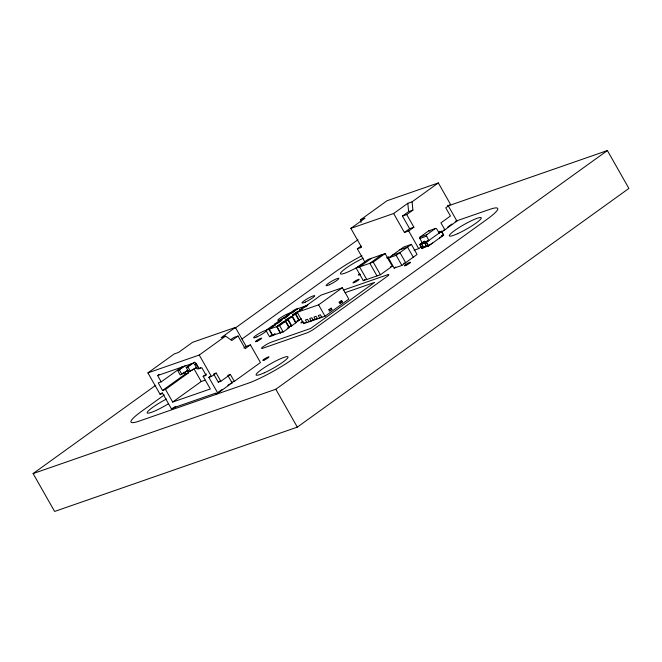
<?xml version="1.0" encoding="UTF-8"?>
<svg xmlns="http://www.w3.org/2000/svg" width="662" height="662" viewBox="0 0 662 662"><rect width="100%" height="100%" fill="white"/><g stroke="black" fill="none" stroke-linecap="round" stroke-linejoin="round"><path stroke-width="0.99" d="M438.649 232.577L441.471 231.377L443.565 235.06L441.877 235.746L443.672 235.027L428.455 246.057L426.717 246.661L424.532 242.813L426.378 242.242L441.579 231.336L438.575 232.743L439.75 231.857L441.488 231.253L443.672 235.101M423.672 247.712L421.487 243.864L424.052 242.433M427.354 246.148L426.717 246.661L428.579 245.892L426.485 242.209C421.653 244.932 427.644 240.306 424.69 242.83M432.683 243.012L426.783 246.554C423.299 242.549 427.445 240.554 422.282 243.343M424.59 242.764L425.434 242.035L424.35 242.292M175.86 406.816L171.632 409.224L162.67 393.443L160.105 394.337L147.907 372.872L174.172 353.971L178.45 352.482L192.601 342.295L235.382 327.433L246.14 346.367L250.418 344.885L260.456 362.553L234.307 381.378L231.741 382.272M361.022 222.432L360.74 219.668L387.005 200.76L438.335 182.927L450.524 204.393L445.766 207.81L450.433 216.019L440.925 222.862L444.864 229.805L443.151 230.401M364.87 262.044L357.339 248.796L361.618 247.307L350.86 228.373L365.019 218.179L360.74 219.668M182.406 366.599L161.214 381.858L157.622 375.544L159.302 374.336M235.382 327.433L221.224 337.628L225.502 336.139L231.832 340.475L238.014 336.023L245.188 348.651L250.418 344.885M350.86 228.373L393.642 213.512L407.8 203.317L412.078 201.836L438.335 182.927M447.529 206.097L607.385 150.555L628.9 188.43L297.321 427.122L54.615 511.445L33.1 473.57L155.661 385.342M235.407 327.938L357.968 239.71M188.025 370.712L180.163 374.924L177.656 370.505L183.482 366.318M147.907 372.872L199.245 355.039L225.502 336.139M177.656 370.505L179.369 369.917L185.195 365.722M196.581 367.741L188.72 371.953L186.212 367.534L192.038 363.347M186.212 367.534L187.925 366.938L194.578 362.147M194.769 364.563L196.482 363.968L198.989 368.386L197.276 368.982L194.769 364.563L196.432 363.364M230.649 339.738L233.736 337.512L238.014 336.023M402.455 216.06L406.733 214.571L413.907 227.19L409.629 228.68L402.455 216.06L408.636 211.608L412.914 210.119L412.078 201.836M357.339 248.796L361.08 246.107M161.214 381.858L158.218 382.901L162.521 390.472L185.343 374.047L188.339 373.004L186.899 370.48M406.733 214.571L412.914 210.119M162.521 390.472L165.508 389.43L188.339 373.004M160.105 394.337L162.48 392.624M157.622 375.544L195.265 362.47L198.857 368.784L200.487 367.609M164.259 394.982L141.676 411.243A37.246 5.246 -29.6 0 0 139.252 421.082L247.902 383.331A37.246 5.246 -29.6 0 0 293.787 358.399L487.025 219.296A37.246 5.246 -29.6 0 0 489.45 209.457L455.497 221.249M242.052 338.985L334.906 272.14A37.246 5.246 -29.6 0 1 361.973 255.706M274.829 333.987L272.512 335.659L269.517 336.693L265.934 330.379L272.115 325.936L275.111 324.893L269.244 329.204L272.761 335.386L280.456 332.713L276.948 326.523L282.839 322.278L287.788 319.68L291.297 325.861L287.209 328.17M282.558 318.662L279.232 321.053L281.797 320.168L277.519 323.246L272.578 325.845L275.144 324.959M286.836 315.584L289.22 313.871M165.508 389.43L172.683 402.057L210.326 388.975L203.16 376.355L206.42 374.005M265.934 330.379L268.929 329.345L275.111 324.893M277.486 323.18L281.764 320.102L278.768 321.144L274.49 324.223L277.519 323.246M289.368 314.624C272.603 326.962 303.428 304.644 282.095 318.745L285.132 317.768M291.785 312.977L297.933 308.467L294.938 309.502L288.756 313.953L291.785 312.977L297.677 308.732L305.381 306.059L299.481 310.304L305.629 305.786L307.871 305.008M243.897 347.98L246.14 346.367M393.642 213.512L404.399 232.445L409.629 228.68M356.139 268.06L368.022 259.504L385.135 253.554L392.309 266.182L380.418 274.738L363.306 280.68L356.139 268.06L373.244 262.111L385.135 253.554M404.399 232.445L408.677 230.955L413.907 227.19M282.806 322.22L276.625 326.664L280.208 332.978L283.204 331.943L289.385 327.491L285.802 321.178L282.839 322.278M289.517 326.556L291.76 325.778L296.046 322.7L292.455 316.386C290.858 316.262 280.44 322.857 287.788 319.68M297.213 312.96C287.151 318.389 295.897 311.901 299.671 311.123M371.448 258.312L359.557 266.869L366.731 279.496M292.066 316.602L295.583 322.783L298.91 320.391L295.393 314.202L285.223 320.573L288.177 319.465L292.455 316.386M292.827 315.095L297.106 312.009M297.197 312.282L320.971 295.161L342.362 287.73L348.816 299.092L325.042 316.213L303.651 323.644L297.197 312.282L318.587 304.851L342.362 287.73M172.683 402.057L201.215 381.519L205.071 380.178M269.244 329.204L279.621 325.63L285.802 321.178M305.53 306.969L307.077 305.861M234.307 381.378L230.359 374.435L227.794 375.329L232.097 382.901L217.831 393.17L208.869 377.39L210.45 376.256M208.869 377.39L211.435 376.504L216.193 373.078L220.851 381.287L230.359 374.435M381.709 254.746L369.826 263.302L376.992 275.93M269.517 336.693L271.834 335.03M272.761 335.386L274.97 333.797M171.632 409.224L174.991 406.807M280.208 332.978L281.755 331.869M297.122 321.078L301.508 318.761M386.956 258.172L388.619 256.972L386.914 257.568M413.27 257.204L401.875 265.429L394.18 268.102L388.445 258.006L403.655 247.05L411.359 244.377L417.093 254.473L413.287 257.212L407.552 247.116L399.856 249.789M213.619 373.972L218.286 382.173L219.867 381.039M421.951 248.192L419.857 244.51L422.215 242.813L419.857 238.477A1.117 0.877 70.8 0 1 420.064 237.046L428.67 230.856L435.406 228.514A1.117 0.877 70.8 0 1 436.647 228.903L439.204 232.999M388.445 258.006L396.141 255.333L411.359 244.377M420.064 237.046L426.8 234.704L435.406 228.514M303.651 323.644L305.29 322.46M363.306 280.68L364.894 279.538M310.42 320.756L308.997 321.782L307.565 319.258L305.422 320.003L306.862 322.526M312.563 320.011L311.14 321.037L309.7 318.513L311.843 317.768L313.275 320.292L314.698 319.266M316.841 318.53L315.41 319.556L313.978 317.032L316.122 316.287L317.553 318.811M328.451 309.874L331.215 308.211L331.927 309.468L329.171 311.14M338.919 302.344L341.675 300.68L342.386 301.938L339.631 303.61M424.483 241.092L419.749 244.543L422.257 243.442M321.831 316.527L319.688 318.066L318.257 315.542L320.4 314.798L321.831 317.321M439.692 231.899L438.567 232.685M441.488 231.253L439.121 233.074M173.345 408.628L172.989 407.999L215.762 393.137L216.118 393.766L221.993 389.537M227.869 385.309L229.548 384.101M447.661 227.091L451.856 224.07M414.106 250.236L418.715 248.631L421.164 246.868M441.595 232.163L456.921 221.058L447.959 205.278M394.18 268.102L395.702 267.009M424.45 246.396L421.843 248.233L426.891 245.95M423.663 242.573L425.368 242.052L419.749 244.468L421.934 248.316L423.349 247.307M439.444 238.146L443.565 235.06L441.885 235.647M33.1 473.57L275.806 389.248L607.385 150.555M421.545 243.922L423.738 247.671L425.84 246.396M423.738 247.671L425.252 246.727M421.702 243.806L423.721 242.623M423.804 247.497L426.642 246.016L425.335 246.562M182.803 373.376L188.074 370.273M188.72 371.953L195.753 367.815M425.906 246.38L426.775 245.991M421.934 248.316L423.639 247.613M455.208 221.654L456.921 221.058M419.857 238.477L426.593 236.135A1.117 0.877 70.8 0 1 426.8 234.704M422.083 242.822L428.827 240.48L426.593 236.135M392.243 255.267L399.947 252.594L405.682 262.69L403.746 263.352M390.597 266.778L392.309 266.182M345.034 292.687L374.609 282.409L310.586 328.493L271.478 342.089A6.512 0.919 -29.6 0 0 263.451 346.441A6.512 0.919 -29.6 0 0 263.029 348.162L306.489 333.069A6.512 0.919 -29.6 0 0 314.516 328.708L386.972 276.542A6.512 0.919 -29.6 0 0 387.402 274.821L343.934 289.923A6.512 0.919 -29.6 0 0 343.338 290.146M299.447 310.238L302.443 309.195M340.814 300.978L341.675 300.68M341.534 302.236L342.386 301.938M330.355 308.509L331.215 308.211M297.197 320.979L298.91 320.391M331.074 309.766L331.927 309.468M289.592 326.457L291.297 325.861M198.857 368.784L201.844 367.741L206.147 375.313L203.16 376.355M214.48 373.674L216.193 373.078M218.286 382.173L220.851 381.287M230.384 383.497L232.097 382.901M216.118 393.766L217.831 393.17M428.728 240.546L426.27 242.209L428.455 246.057M408.677 230.955L418.715 248.631M396.141 255.333L401.875 265.429M388.809 259.388L390.241 261.912M373.244 262.111L380.418 274.738M339.772 302.046L340.491 303.312M329.312 309.576L330.024 310.842M318.587 304.851L325.042 316.213M295.79 313.987L299.373 320.3M288.177 319.465L291.76 325.778M285.413 321.393L288.922 327.574M279.621 325.63L283.204 331.943M268.929 329.345L272.512 335.659M275.806 389.248L297.321 427.122M199.245 355.039L211.435 376.504M194.181 369.148L201.215 381.519M187.925 366.938L190.433 371.357M184.384 372.358L185.343 374.047M179.369 369.917L181.876 374.328M407.8 203.317L408.636 211.608M428.67 230.856A1.117 0.877 70.8 0 1 429.861 231.179M360.434 274.366A3.542 0.496 -29.6 0 1 358.39 275.028A3.542 0.496 -29.6 0 1 359.739 273.737M303.362 322.022A3.542 0.496 -29.6 0 1 300.887 322.882A3.542 0.496 -29.6 0 1 302.832 321.219M288.458 315.269A7.332 1.034 -29.6 0 1 278.346 320.466A7.332 1.034 -29.6 0 1 283.452 315.981A7.332 1.034 -29.6 0 1 290.452 313.515M362.602 264.097A18.627 2.623 -29.6 0 1 340.4 273.53A18.627 2.623 -29.6 0 1 363.115 258.254M168.272 403.87A18.627 2.623 -29.6 0 1 147.187 412.831A18.627 2.623 -29.6 0 1 166.559 398.996M256.93 336.892A7.332 1.034 -29.6 0 0 266.414 330.586A7.332 1.034 -29.6 0 0 256.724 334.955A7.332 1.034 -29.6 0 0 256.93 336.892M305.24 302.112A7.332 1.034 -29.6 0 0 314.723 295.806A7.332 1.034 -29.6 0 0 305.033 300.176A7.332 1.034 -29.6 0 0 305.24 302.112M264.32 372.814A18.329 2.582 -29.6 0 0 288.044 357.05A18.329 2.582 -29.6 0 0 263.807 367.973A18.329 2.582 -29.6 0 0 264.32 372.814M257.104 341.244A3.542 0.496 -29.6 0 0 261.689 338.191A3.542 0.496 -29.6 0 0 257.005 340.309A3.542 0.496 -29.6 0 0 257.104 341.244M405.955 265.363A3.542 0.496 -29.6 0 0 410.539 262.309A3.542 0.496 -29.6 0 0 405.856 264.428A3.542 0.496 -29.6 0 0 405.955 265.363M264.419 359.963A3.542 0.496 -29.6 0 0 269.004 356.917A3.542 0.496 -29.6 0 0 264.32 359.027A3.542 0.496 -29.6 0 0 264.419 359.963M354.567 282.409A3.542 0.496 -29.6 0 0 359.152 279.356A3.542 0.496 -29.6 0 0 354.468 281.474A3.542 0.496 -29.6 0 0 354.567 282.409M457.558 233.711A18.329 2.582 -29.6 0 0 481.282 217.947A18.329 2.582 -29.6 0 0 457.045 228.87A18.329 2.582 -29.6 0 0 457.558 233.711M329.395 284.726A7.332 1.034 -29.6 0 0 338.878 278.421A7.332 1.034 -29.6 0 0 329.188 282.79A7.332 1.034 -29.6 0 0 329.395 284.726"/></g></svg>
